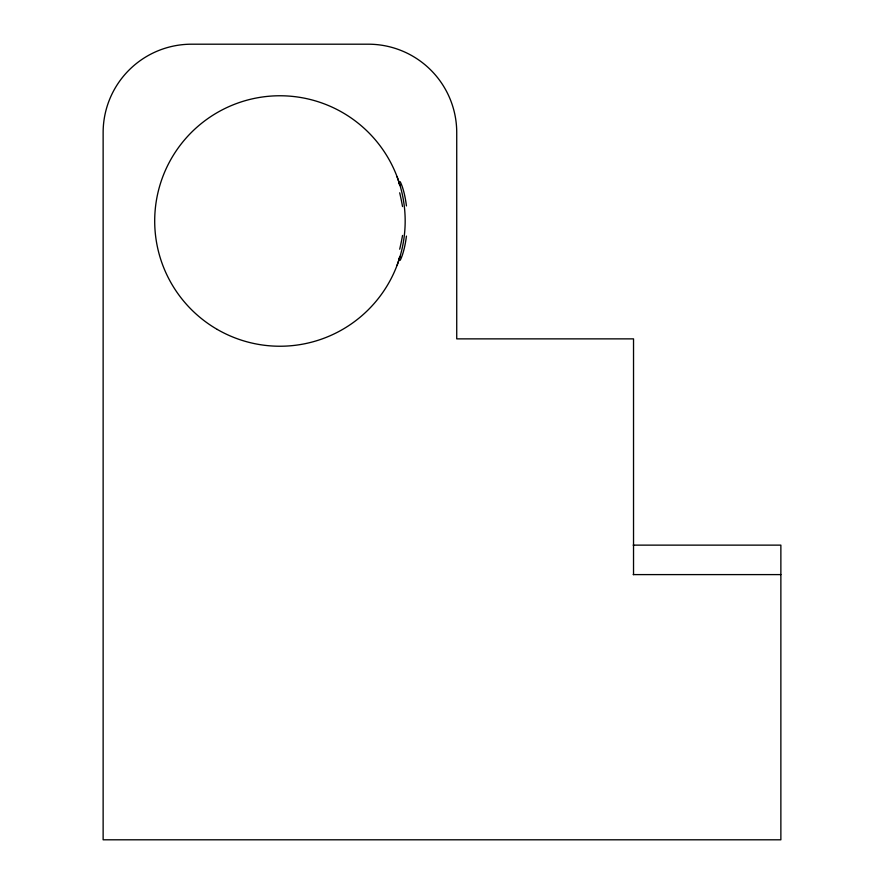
<?xml version="1.0" encoding="UTF-8"?>
<svg xmlns="http://www.w3.org/2000/svg" width="884" height="884" viewBox="0 0 884 884"><rect width="100%" height="100%" fill="white"/><g stroke="black" fill="none" stroke-linecap="round" stroke-linejoin="round"><path stroke-width="1.33" d="M400.032 256.493L397.126 265.167M633.176 545.13L780.87 545.13L780.87 839.8L103.13 839.8L103.13 132.6A88.4 88.4 0 0 1 191.53 44.2L368.33 44.2A88.4 88.4 0 0 1 456.73 132.6L456.73 338.87L633.53 338.87L633.53 574.6M633.176 574.6L780.87 574.6M397.104 176.8L400.032 185.507M399.06 259.962A28.962 2.044 -77.4 0 1 399.402 257.465M399.402 184.535A28.962 2.044 77.4 0 1 399.06 182.038M400.209 181.717A30.2 7.503 83.2 0 1 406.43 205.917M406.43 236.083A30.2 7.503 -83.2 0 1 400.209 260.283M402.529 235.442A30.2 3.558 -80 0 1 399.69 249.211M399.69 192.789A30.2 3.558 80 0 1 402.529 206.558M217.32 329.456A125.23 125.23 0 0 0 405.17 221A125.23 125.23 0 0 0 217.32 112.544A125.23 125.23 0 0 0 217.32 329.456"/></g></svg>
